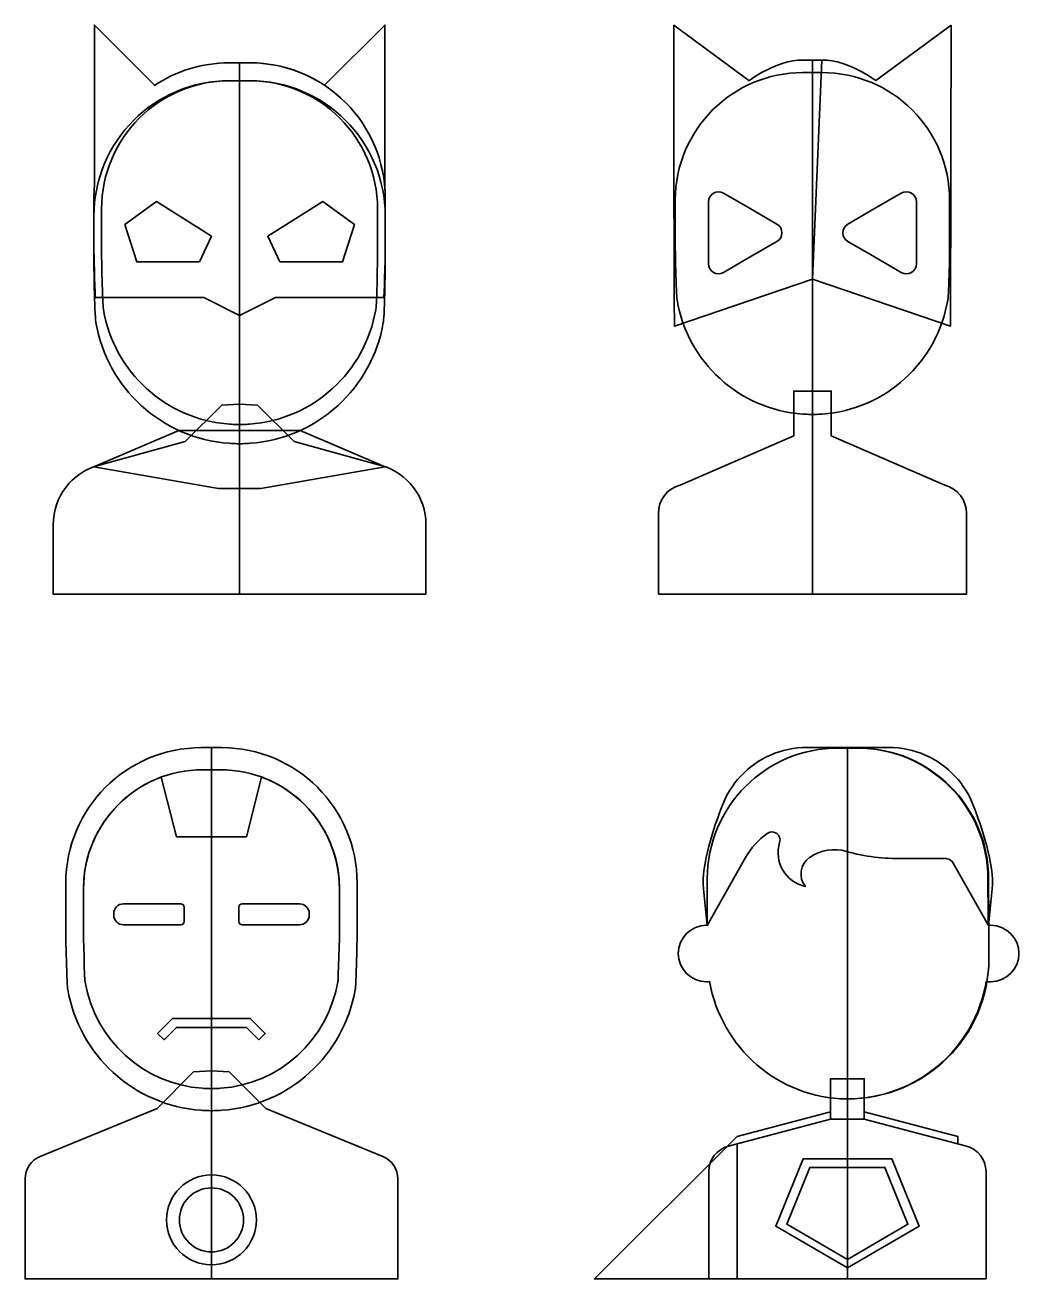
# Model space of a CAD drawing. Header units: inches. Extents: x 219 to 1181, y -856 to -103.
# Drawn here: x 584 to 1181, y -856 to -103 of the extents above; entities that cross this region are included whole.
import ezdxf

# ---------------------------------------------------------------- set-up
doc = ezdxf.new("R2010")
doc.units = ezdxf.units.IN
doc.header["$MEASUREMENT"] = 0
doc.layers.add('Layer 1', color=7, linetype='Continuous')

# ---------------------------------------------------------------- blocks, each defined once
blk = doc.blocks.new('block 2')
at = {"layer": 'Layer 1', "color": 250, "lineweight": 35, "true_color": 0x231f20}
for points in [[(1087.99, -735.41), (1078.08, -735.41), (1077.71, -735.41), (1067.8, -735.41), (1067.8, -759.65), (1087.99, -759.65), (1087.99, -735.41)], [(1087.99, -759.65), (1087.99, -735.41), (1078.08, -735.41), (1077.89, -735.41), (1077.89, -759.65), (1087.99, -759.65)], [(1011.65, -770.02), (926.11, -855.56), (1011.65, -855.56), (1011.65, -774.47), (1067.8, -759.66), (1067.8, -755.2), (1011.65, -770.02)], [(1144.14, -774.47), (1087.99, -759.66), (1087.99, -755.2), (1144.14, -770.02), (1144.14, -774.47)], [(1104.48, -783.54), (1120.91, -823.97), (1077.89, -848.96), (1034.87, -823.97), (1051.31, -783.54), (1104.48, -783.54)], [(1100.36, -788.6), (1114.25, -822.78), (1077.89, -843.9), (1041.53, -822.78), (1055.42, -788.6), (1100.36, -788.6)], [(1077.89, -783.54), (1077.89, -848.96), (1120.91, -823.97), (1104.48, -783.54), (1077.89, -783.54)], [(1077.89, -788.6), (1077.89, -843.9), (1114.25, -822.78), (1100.36, -788.6), (1077.89, -788.6)]]:
    blk.add_lwpolyline(points, dxfattribs=at)
for points, knots in [([(1162.61, -615.46), (1162.61, -572.08), (1127.44, -536.91), (1084.06, -536.91), (1084.06, -536.91), (1072.33, -536.91), (1072.33, -536.91), (1028.95, -536.91), (993.78, -572.08), (993.78, -615.46), (993.78, -615.46), (993.78, -643.31), (993.78, -643.31), (993.63, -643.31), (993.49, -643.3), (993.34, -643.3), (983.97, -643.3), (976.38, -650.89), (976.38, -660.26), (976.38, -669.63), (983.97, -677.22), (993.34, -677.22), (993.95, -677.22), (994.55, -677.18), (995.15, -677.12), (1002.21, -716.63), (1036.23, -747.19), (1077.65, -747.5), (1124.63, -747.84), (1162.81, -709.87), (1162.81, -662.98), (1162.81, -661.11), (1162.61, -615.46), (1162.61, -615.46)], [0, 0, 0, 0, 1, 1, 1, 2, 2, 2, 3, 3, 3, 4, 4, 4, 5, 5, 5, 6, 6, 6, 7, 7, 7, 8, 8, 8, 9, 9, 9, 10, 10, 10, 11, 11, 11, 11]), ([(1153.36, -571.15), (1150.88, -564.81), (1147.24, -558.98), (1142.61, -553.99), (1142.61, -553.99), (1142.61, -553.99), (1142.61, -553.99), (1132.34, -542.89), (1117.91, -536.58), (1102.79, -536.58), (1102.79, -536.58), (1053.5, -536.58), (1053.5, -536.58), (1038.38, -536.58), (1023.95, -542.89), (1013.68, -553.99), (1013.68, -553.99), (1013.68, -553.99), (1013.68, -553.99), (1009.05, -558.98), (1005.41, -564.81), (1002.93, -571.15), (997.84, -584.19), (990.08, -606.97), (991.51, -621.51), (991.51, -621.51), (993.67, -643.38), (993.67, -643.38), (993.67, -643.38), (1016.78, -602.57), (1016.78, -602.57), (1020.07, -596.76), (1024.55, -591.89), (1029.83, -588.18), (1033.62, -585.51), (1038.57, -589.12), (1037.22, -593.56), (1037.21, -593.6), (1037.2, -593.64), (1037.18, -593.68), (1037.18, -593.68), (1037.18, -593.68), (1037.18, -593.68), (1033.68, -605.32), (1040.82, -617.48), (1052.7, -620.09), (1048.31, -614.63), (1049.47, -606.59), (1055.22, -602.58), (1061.82, -597.98), (1070, -596.79), (1077.4, -598.95), (1088.33, -602.13), (1099.75, -603.32), (1111.14, -603.32), (1111.14, -603.32), (1137.12, -603.32), (1137.12, -603.32), (1137.22, -603.32), (1137.31, -603.31), (1137.63, -603.36), (1139.23, -603.6), (1140.64, -604.57), (1141.44, -605.97), (1141.44, -605.97), (1162.62, -643.38), (1162.62, -643.38), (1162.62, -643.38), (1164.78, -621.51), (1164.78, -621.51), (1166.21, -606.97), (1158.46, -584.19), (1153.36, -571.15)], [0, 0, 0, 0, 1, 1, 1, 2, 2, 2, 3, 3, 3, 4, 4, 4, 5, 5, 5, 6, 6, 6, 7, 7, 7, 8, 8, 8, 9, 9, 9, 10, 10, 10, 11, 11, 11, 12, 12, 12, 13, 13, 13, 14, 14, 14, 15, 15, 15, 16, 16, 16, 17, 17, 17, 18, 18, 18, 19, 19, 19, 20, 20, 20, 21, 21, 21, 22, 22, 22, 23, 23, 23, 24, 24, 24, 24]), ([(1163.86, -643.3), (1163.34, -643.3), (1162.83, -643.33), (1162.33, -643.37), (1162.27, -630.28), (1162.21, -615.46), (1162.21, -615.46), (1162.21, -572.08), (1127.04, -536.91), (1083.65, -536.91), (1083.65, -536.91), (1077.89, -536.91), (1077.89, -536.91), (1077.89, -536.91), (1077.89, -747.48), (1077.89, -747.48), (1119.78, -747.48), (1154.54, -717.01), (1161.23, -677.02), (1162.08, -677.15), (1162.96, -677.22), (1163.86, -677.22), (1173.22, -677.22), (1180.82, -669.63), (1180.82, -660.26), (1180.82, -650.89), (1173.22, -643.3), (1163.86, -643.3)], [0, 0, 0, 0, 1, 1, 1, 2, 2, 2, 3, 3, 3, 4, 4, 4, 5, 5, 5, 6, 6, 6, 7, 7, 7, 8, 8, 8, 9, 9, 9, 9]), ([(1149.3, -775.84), (1149.3, -775.84), (1087.99, -759.65), (1087.99, -759.65), (1087.99, -759.65), (1087.99, -735.41), (1087.99, -735.41), (1087.99, -735.41), (1078.08, -735.41), (1078.08, -735.41), (1078.08, -735.41), (1077.71, -735.41), (1077.71, -735.41), (1077.71, -735.41), (1067.8, -735.41), (1067.8, -735.41), (1067.8, -735.41), (1067.8, -759.65), (1067.8, -759.65), (1067.8, -759.65), (1006.48, -775.84), (1006.48, -775.84), (999.55, -777.67), (994.72, -783.94), (994.72, -791.11), (994.72, -791.11), (994.72, -855.45), (994.72, -855.45), (994.72, -855.45), (1077.66, -855.45), (1077.66, -855.45), (1077.66, -855.45), (1078.13, -855.45), (1078.13, -855.45), (1078.13, -855.45), (1161.07, -855.45), (1161.07, -855.45), (1161.07, -855.45), (1161.07, -791.11), (1161.07, -791.11), (1161.07, -783.94), (1156.24, -777.67), (1149.3, -775.84)], [0, 0, 0, 0, 1, 1, 1, 2, 2, 2, 3, 3, 3, 4, 4, 4, 5, 5, 5, 6, 6, 6, 7, 7, 7, 8, 8, 8, 9, 9, 9, 10, 10, 10, 11, 11, 11, 12, 12, 12, 13, 13, 13, 14, 14, 14, 14]), ([(1149.3, -775.84), (1149.3, -775.84), (1087.99, -759.65), (1087.99, -759.65), (1087.99, -759.65), (1087.99, -735.41), (1087.99, -735.41), (1087.99, -735.41), (1078.08, -735.41), (1078.08, -735.41), (1078.08, -735.41), (1077.89, -735.41), (1077.89, -735.41), (1077.89, -735.41), (1077.89, -855.45), (1077.89, -855.45), (1077.89, -855.45), (1078.13, -855.45), (1078.13, -855.45), (1078.13, -855.45), (1161.07, -855.45), (1161.07, -855.45), (1161.07, -855.45), (1161.07, -791.11), (1161.07, -791.11), (1161.07, -783.94), (1156.24, -777.67), (1149.3, -775.84)], [0, 0, 0, 0, 1, 1, 1, 2, 2, 2, 3, 3, 3, 4, 4, 4, 5, 5, 5, 6, 6, 6, 7, 7, 7, 8, 8, 8, 9, 9, 9, 9])]:
    blk.add_open_spline(points, degree=3, knots=knots, dxfattribs=at)
blk = doc.blocks.new('block 5')
at = {"layer": 'Layer 1', "color": 250, "lineweight": 35, "true_color": 0x231f20}
for points in [[(688.98, -245.13), (696.25, -229.74), (663.22, -208.92), (644.18, -222.75), (651.45, -245.13), (688.98, -245.13)], [(737.27, -245.13), (730, -229.74), (763.03, -208.92), (782.07, -222.75), (774.79, -245.13), (737.27, -245.13)], [(713.12, -365.55), (713.12, -346.35), (676.72, -346.35), (625.69, -368.13), (700.38, -381.1), (700.39, -381.1), (713.12, -381.1), (713.12, -365.55)], [(725.86, -381.1), (800.56, -368.13), (749.53, -346.35), (713.12, -346.35), (713.12, -381.1), (725.86, -381.1)]]:
    blk.add_lwpolyline(points, dxfattribs=at)
for points, knots in [([(800.54, -235.76), (800.54, -235.76), (800.54, -206.94), (800.54, -206.94), (800.54, -162.05), (764.15, -125.66), (719.27, -125.66), (719.27, -125.66), (719.12, -125.66), (719.12, -125.66), (719.12, -125.66), (707.13, -125.66), (707.13, -125.66), (707.13, -125.66), (706.98, -125.66), (706.98, -125.66), (690.36, -125.66), (674.91, -130.67), (662.03, -139.23), (662.03, -139.23), (662.12, -139.08), (662.12, -139.08), (662.12, -139.08), (626.05, -103.01), (626.05, -103.01), (626.05, -103.01), (626.05, -199.51), (626.05, -199.51), (626.05, -199.51), (626.06, -199.49), (626.06, -199.49), (625.84, -201.95), (625.71, -204.43), (625.71, -206.94), (625.71, -206.94), (625.71, -235.76), (625.71, -235.76), (625.69, -235.76), (625.69, -236.09), (625.69, -236.7), (625.7, -240.93), (626.11, -258.45), (626.52, -266.58), (626.52, -266.58), (691.6, -266.58), (691.6, -266.58), (691.6, -266.58), (713.1, -277.27), (713.1, -277.27), (713.1, -277.27), (734.59, -266.58), (734.59, -266.58), (734.59, -266.58), (799.73, -266.58), (799.73, -266.58), (800.14, -258.45), (800.55, -240.93), (800.56, -236.7), (800.56, -236.09), (800.55, -235.76), (800.54, -235.76)], [0, 0, 0, 0, 1, 1, 1, 2, 2, 2, 3, 3, 3, 4, 4, 4, 5, 5, 5, 6, 6, 6, 7, 7, 7, 8, 8, 8, 9, 9, 9, 10, 10, 10, 11, 11, 11, 12, 12, 12, 13, 13, 13, 14, 14, 14, 15, 15, 15, 16, 16, 16, 17, 17, 17, 18, 18, 18, 19, 19, 19, 20, 20, 20, 20]), ([(800.56, -236.3), (800.56, -236.27), (800.56, -236.22), (800.56, -236.19), (800.56, -236.16), (800.56, -236.15), (800.56, -236.12), (800.56, -236.02), (800.56, -235.93), (800.56, -235.87), (800.56, -235.86), (800.56, -235.86), (800.55, -235.85), (800.55, -235.79), (800.55, -235.76), (800.54, -235.76), (800.54, -235.76), (800.54, -206.94), (800.54, -206.94), (800.54, -204.42), (800.41, -201.92), (800.19, -199.45), (800.19, -199.45), (800.22, -199.51), (800.22, -199.51), (800.22, -199.51), (800.22, -103.01), (800.22, -103.01), (800.22, -103.01), (764.15, -139.08), (764.15, -139.08), (764.15, -139.08), (764.25, -139.25), (764.25, -139.25), (751.37, -130.67), (735.9, -125.66), (719.27, -125.66), (719.27, -125.66), (719.12, -125.66), (719.12, -125.66), (719.12, -125.66), (713.12, -125.66), (713.12, -125.66), (713.12, -125.66), (713.12, -277.3), (713.12, -277.3), (713.12, -277.3), (734.59, -266.58), (734.59, -266.58), (734.59, -266.58), (799.73, -266.58), (799.73, -266.58), (799.87, -263.79), (800.01, -259.9), (800.14, -255.81), (800.14, -255.81), (800.14, -255.81), (800.14, -255.81), (800.19, -254.21), (800.23, -252.57), (800.27, -250.97), (800.27, -250.96), (800.27, -250.96), (800.27, -250.96), (800.32, -249.36), (800.36, -247.79), (800.39, -246.29), (800.39, -246.21), (800.39, -246.13), (800.4, -246.05), (800.4, -246.02), (800.4, -246), (800.4, -245.98), (800.41, -245.53), (800.42, -245.09), (800.43, -244.65), (800.43, -244.61), (800.43, -244.56), (800.43, -244.52), (800.43, -244.47), (800.43, -244.43), (800.43, -244.38), (800.44, -243.96), (800.45, -243.54), (800.46, -243.14), (800.46, -243.11), (800.46, -243.08), (800.46, -243.05), (800.46, -243.01), (800.46, -242.97), (800.46, -242.93), (800.47, -242.71), (800.47, -242.5), (800.48, -242.29), (800.48, -242.12), (800.48, -241.96), (800.49, -241.8), (800.49, -241.7), (800.49, -241.59), (800.49, -241.48), (800.5, -241.33), (800.5, -241.18), (800.5, -241.04), (800.51, -240.75), (800.51, -240.47), (800.52, -240.2), (800.52, -240.19), (800.52, -240.18), (800.52, -240.17), (800.52, -240.07), (800.52, -239.96), (800.52, -239.86), (800.52, -239.78), (800.53, -239.7), (800.53, -239.62), (800.53, -239.46), (800.53, -239.28), (800.54, -239.13), (800.54, -239.04), (800.54, -238.95), (800.54, -238.86), (800.54, -238.6), (800.55, -238.36), (800.55, -238.13), (800.55, -238.1), (800.55, -238.06), (800.55, -238.03), (800.55, -238.02), (800.55, -238.01), (800.55, -238), (800.55, -237.76), (800.56, -237.54), (800.56, -237.34), (800.56, -237.3), (800.56, -237.26), (800.56, -237.23), (800.56, -237.1), (800.56, -237), (800.56, -236.89), (800.56, -236.82), (800.56, -236.75), (800.56, -236.69), (800.56, -236.65), (800.56, -236.62), (800.56, -236.59), (800.56, -236.48), (800.56, -236.39), (800.56, -236.3)], [0, 0, 0, 0, 1, 1, 1, 2, 2, 2, 3, 3, 3, 4, 4, 4, 5, 5, 5, 6, 6, 6, 7, 7, 7, 8, 8, 8, 9, 9, 9, 10, 10, 10, 11, 11, 11, 12, 12, 12, 13, 13, 13, 14, 14, 14, 15, 15, 15, 16, 16, 16, 17, 17, 17, 18, 18, 18, 19, 19, 19, 20, 20, 20, 21, 21, 21, 22, 22, 22, 23, 23, 23, 24, 24, 24, 25, 25, 25, 26, 26, 26, 27, 27, 27, 28, 28, 28, 29, 29, 29, 30, 30, 30, 31, 31, 31, 32, 32, 32, 33, 33, 33, 34, 34, 34, 35, 35, 35, 36, 36, 36, 37, 37, 37, 38, 38, 38, 39, 39, 39, 40, 40, 40, 41, 41, 41, 42, 42, 42, 43, 43, 43, 44, 44, 44, 45, 45, 45, 46, 46, 46, 47, 47, 47, 48, 48, 48, 49, 49, 49, 49]), ([(800.54, -246.49), (800.54, -246.49), (800.54, -217.67), (800.54, -217.67), (800.54, -172.78), (764.15, -136.39), (719.27, -136.39), (719.27, -136.39), (719.12, -136.39), (719.12, -136.39), (719.12, -136.39), (707.13, -136.39), (707.13, -136.39), (707.13, -136.39), (706.98, -136.39), (706.98, -136.39), (662.1, -136.39), (625.71, -172.78), (625.71, -217.67), (625.71, -217.67), (625.71, -246.49), (625.71, -246.49), (625.55, -246.48), (626.35, -281.54), (626.89, -281.48), (633.53, -320.83), (666.43, -351.22), (706.94, -354.04), (707.55, -354.08), (708.17, -354.14), (708.78, -354.17), (709.4, -354.2), (710.02, -354.21), (710.63, -354.22), (711.25, -354.24), (711.87, -354.28), (712.49, -354.28), (712.7, -354.28), (712.91, -354.27), (713.12, -354.27), (713.34, -354.27), (713.55, -354.28), (713.76, -354.28), (714.38, -354.28), (715, -354.24), (715.62, -354.22), (716.23, -354.21), (716.85, -354.2), (717.47, -354.17), (718.08, -354.14), (718.69, -354.08), (719.31, -354.04), (759.82, -351.22), (792.72, -320.83), (799.36, -281.48), (799.9, -281.54), (800.7, -246.48), (800.54, -246.49)], [0, 0, 0, 0, 1, 1, 1, 2, 2, 2, 3, 3, 3, 4, 4, 4, 5, 5, 5, 6, 6, 6, 7, 7, 7, 8, 8, 8, 9, 9, 9, 10, 10, 10, 11, 11, 11, 12, 12, 12, 13, 13, 13, 14, 14, 14, 15, 15, 15, 16, 16, 16, 17, 17, 17, 18, 18, 18, 19, 19, 19, 19]), ([(795.92, -240.67), (795.92, -240.67), (795.92, -213.38), (795.92, -213.38), (795.92, -170.86), (761.46, -136.39), (718.94, -136.39), (718.94, -136.39), (718.8, -136.39), (718.8, -136.39), (718.8, -136.39), (707.45, -136.39), (707.45, -136.39), (707.45, -136.39), (707.31, -136.39), (707.31, -136.39), (664.79, -136.39), (630.32, -170.86), (630.32, -213.38), (630.32, -213.38), (630.32, -240.67), (630.32, -240.67), (630.18, -240.66), (630.94, -273.87), (631.45, -273.82), (637.73, -311.08), (668.89, -339.87), (707.27, -342.54), (707.85, -342.58), (708.43, -342.63), (709.01, -342.66), (709.59, -342.69), (710.18, -342.7), (710.77, -342.71), (711.35, -342.73), (711.94, -342.76), (712.53, -342.77), (712.73, -342.77), (712.92, -342.76), (713.12, -342.76), (713.33, -342.76), (713.52, -342.77), (713.72, -342.77), (714.31, -342.76), (714.9, -342.73), (715.48, -342.71), (716.07, -342.7), (716.65, -342.69), (717.24, -342.66), (717.82, -342.63), (718.4, -342.58), (718.98, -342.54), (757.36, -339.87), (788.51, -311.08), (794.8, -273.82), (795.31, -273.87), (796.07, -240.66), (795.92, -240.67)], [0, 0, 0, 0, 1, 1, 1, 2, 2, 2, 3, 3, 3, 4, 4, 4, 5, 5, 5, 6, 6, 6, 7, 7, 7, 8, 8, 8, 9, 9, 9, 10, 10, 10, 11, 11, 11, 12, 12, 12, 13, 13, 13, 14, 14, 14, 15, 15, 15, 16, 16, 16, 17, 17, 17, 18, 18, 18, 19, 19, 19, 19]), ([(800.54, -217.67), (800.54, -172.78), (764.15, -136.39), (719.27, -136.39), (719.27, -136.39), (719.12, -136.39), (719.12, -136.39), (719.12, -136.39), (713.12, -136.39), (713.12, -136.39), (713.12, -136.39), (713.12, -354.27), (713.12, -354.27), (713.34, -354.27), (713.55, -354.28), (713.76, -354.28), (714.38, -354.28), (715, -354.24), (715.62, -354.22), (716.23, -354.21), (716.85, -354.2), (717.47, -354.17), (718.08, -354.14), (718.69, -354.08), (719.31, -354.04), (759.82, -351.22), (792.72, -320.83), (799.36, -281.48), (799.9, -281.54), (800.7, -246.48), (800.54, -246.49), (800.54, -246.49), (800.54, -217.67), (800.54, -217.67)], [0, 0, 0, 0, 1, 1, 1, 2, 2, 2, 3, 3, 3, 4, 4, 4, 5, 5, 5, 6, 6, 6, 7, 7, 7, 8, 8, 8, 9, 9, 9, 10, 10, 10, 11, 11, 11, 11]), ([(795.92, -240.67), (795.92, -240.67), (795.92, -213.38), (795.92, -213.38), (795.92, -170.86), (761.46, -136.39), (718.94, -136.39), (718.94, -136.39), (718.8, -136.39), (718.8, -136.39), (718.8, -136.39), (713.12, -136.39), (713.12, -136.39), (713.12, -136.39), (713.12, -342.76), (713.12, -342.76), (713.33, -342.76), (713.52, -342.77), (713.72, -342.77), (714.31, -342.76), (714.9, -342.73), (715.48, -342.71), (716.07, -342.7), (716.65, -342.69), (717.24, -342.66), (717.82, -342.63), (718.4, -342.58), (718.98, -342.54), (757.36, -339.87), (788.51, -311.08), (794.8, -273.82), (795.31, -273.87), (796.07, -240.66), (795.92, -240.67)], [0, 0, 0, 0, 1, 1, 1, 2, 2, 2, 3, 3, 3, 4, 4, 4, 5, 5, 5, 6, 6, 6, 7, 7, 7, 8, 8, 8, 9, 9, 9, 10, 10, 10, 11, 11, 11, 11]), ([(702.44, -331.04), (702.44, -331.04), (680.44, -353.04), (680.44, -353.04), (680.44, -353.04), (628.34, -367.29), (628.34, -367.29), (612.35, -371.67), (601.26, -386.2), (601.26, -402.78), (601.26, -402.78), (601.26, -444.53), (601.26, -444.53), (601.26, -444.53), (713.12, -444.53), (713.12, -444.53), (713.12, -444.53), (713.12, -330.45), (713.12, -330.45), (713.12, -330.45), (702.44, -331.04), (702.44, -331.04)], [0, 0, 0, 0, 1, 1, 1, 2, 2, 2, 3, 3, 3, 4, 4, 4, 5, 5, 5, 6, 6, 6, 7, 7, 7, 7]), ([(723.81, -331.04), (723.81, -331.04), (745.81, -353.04), (745.81, -353.04), (745.81, -353.04), (797.91, -367.29), (797.91, -367.29), (813.9, -371.67), (824.98, -386.2), (824.98, -402.78), (824.98, -402.78), (824.98, -444.53), (824.98, -444.53), (824.98, -444.53), (713.12, -444.53), (713.12, -444.53), (713.12, -444.53), (713.12, -330.45), (713.12, -330.45), (713.12, -330.45), (723.81, -331.04), (723.81, -331.04)], [0, 0, 0, 0, 1, 1, 1, 2, 2, 2, 3, 3, 3, 4, 4, 4, 5, 5, 5, 6, 6, 6, 7, 7, 7, 7])]:
    blk.add_open_spline(points, degree=3, knots=knots, dxfattribs=at)
blk = doc.blocks.new('block 6')
at = {"layer": 'Layer 1', "color": 250, "lineweight": 35, "true_color": 0x231f20}
for points, knots in [([(1062.64, -124.01), (1062.64, -124.01), (1051.18, -124.01), (1051.18, -124.01), (1051.18, -124.01), (1051.04, -124.01), (1051.04, -124.01), (1035.15, -124.01), (1018.83, -136.37), (1018.83, -136.37), (1018.83, -136.37), (973.69, -103.14), (973.69, -103.14), (973.69, -103.14), (973.75, -276.25), (974.14, -283.74), (974.14, -283.74), (1056.88, -255.42), (1056.88, -255.42), (1056.88, -255.42), (1062.64, -124.01), (1062.64, -124.01)], [0, 0, 0, 0, 1, 1, 1, 2, 2, 2, 3, 3, 3, 4, 4, 4, 5, 5, 5, 6, 6, 6, 7, 7, 7, 7]), ([(1140.14, -103.14), (1140.14, -103.14), (1095.01, -136.37), (1095.01, -136.37), (1095.01, -136.37), (1078.68, -124.01), (1062.78, -124.01), (1062.78, -124.01), (1062.64, -124.01), (1062.64, -124.01), (1062.64, -124.01), (1056.91, -124.01), (1056.91, -124.01), (1056.91, -124.01), (1056.91, -255.45), (1056.91, -255.45), (1056.91, -255.45), (1139.68, -283.74), (1139.68, -283.74), (1139.81, -281.17), (1140.14, -103.14), (1140.14, -103.14)], [0, 0, 0, 0, 1, 1, 1, 2, 2, 2, 3, 3, 3, 4, 4, 4, 5, 5, 5, 6, 6, 6, 7, 7, 7, 7]), ([(1139.23, -235.2), (1139.23, -235.2), (1139.23, -208.07), (1139.23, -208.07), (1139.23, -165.8), (1104.96, -131.53), (1062.69, -131.53), (1062.69, -131.53), (1062.55, -131.53), (1062.55, -131.53), (1062.55, -131.53), (1051.27, -131.53), (1051.27, -131.53), (1051.27, -131.53), (1051.13, -131.53), (1051.13, -131.53), (1008.86, -131.53), (974.59, -165.8), (974.59, -208.07), (974.59, -208.07), (974.59, -235.2), (974.59, -235.2), (974.45, -235.2), (975.2, -268.21), (975.71, -268.16), (981.96, -305.2), (1012.94, -333.83), (1051.09, -336.48), (1051.67, -336.52), (1052.24, -336.57), (1052.82, -336.6), (1053.4, -336.63), (1053.98, -336.64), (1054.57, -336.65), (1055.15, -336.67), (1055.73, -336.7), (1056.31, -336.71), (1056.51, -336.71), (1056.71, -336.7), (1056.91, -336.7), (1057.11, -336.7), (1057.31, -336.71), (1057.51, -336.71), (1058.09, -336.7), (1058.67, -336.67), (1059.26, -336.65), (1059.84, -336.64), (1060.42, -336.63), (1061, -336.6), (1061.58, -336.57), (1062.16, -336.52), (1062.73, -336.48), (1100.88, -333.83), (1131.86, -305.2), (1138.11, -268.16), (1138.62, -268.21), (1139.37, -235.2), (1139.23, -235.2)], [0, 0, 0, 0, 1, 1, 1, 2, 2, 2, 3, 3, 3, 4, 4, 4, 5, 5, 5, 6, 6, 6, 7, 7, 7, 8, 8, 8, 9, 9, 9, 10, 10, 10, 11, 11, 11, 12, 12, 12, 13, 13, 13, 14, 14, 14, 15, 15, 15, 16, 16, 16, 17, 17, 17, 18, 18, 18, 19, 19, 19, 19]), ([(1139.23, -235.2), (1139.23, -235.2), (1139.23, -208.07), (1139.23, -208.07), (1139.23, -165.8), (1104.96, -131.53), (1062.69, -131.53), (1062.69, -131.53), (1062.55, -131.53), (1062.55, -131.53), (1062.55, -131.53), (1056.91, -131.53), (1056.91, -131.53), (1056.91, -131.53), (1056.91, -336.7), (1056.91, -336.7), (1057.11, -336.7), (1057.31, -336.71), (1057.51, -336.71), (1058.09, -336.7), (1058.67, -336.67), (1059.26, -336.65), (1059.84, -336.64), (1060.42, -336.63), (1061, -336.6), (1061.58, -336.57), (1062.16, -336.52), (1062.73, -336.48), (1100.88, -333.83), (1131.86, -305.2), (1138.11, -268.16), (1138.62, -268.21), (1139.37, -235.2), (1139.23, -235.2)], [0, 0, 0, 0, 1, 1, 1, 2, 2, 2, 3, 3, 3, 4, 4, 4, 5, 5, 5, 6, 6, 6, 7, 7, 7, 8, 8, 8, 9, 9, 9, 10, 10, 10, 11, 11, 11, 11]), ([(1035.59, -222.41), (1039.64, -224.75), (1039.64, -230.61), (1035.59, -232.95), (1035.59, -232.95), (1019.58, -242.19), (1019.58, -242.19), (1019.58, -242.19), (1003.58, -251.43), (1003.58, -251.43), (999.53, -253.77), (994.46, -250.84), (994.46, -246.16), (994.46, -246.16), (994.46, -227.68), (994.46, -227.68), (994.46, -227.68), (994.46, -209.2), (994.46, -209.2), (994.46, -204.52), (999.53, -201.59), (1003.58, -203.93), (1003.58, -203.93), (1019.58, -213.17), (1019.58, -213.17), (1019.58, -213.17), (1035.59, -222.41), (1035.59, -222.41)], [0, 0, 0, 0, 1, 1, 1, 2, 2, 2, 3, 3, 3, 4, 4, 4, 5, 5, 5, 6, 6, 6, 7, 7, 7, 8, 8, 8, 9, 9, 9, 9]), ([(1078.24, -222.41), (1074.18, -224.75), (1074.18, -230.61), (1078.24, -232.95), (1078.24, -232.95), (1094.24, -242.19), (1094.24, -242.19), (1094.24, -242.19), (1110.24, -251.43), (1110.24, -251.43), (1114.29, -253.77), (1119.36, -250.84), (1119.36, -246.16), (1119.36, -246.16), (1119.36, -227.68), (1119.36, -227.68), (1119.36, -227.68), (1119.36, -209.2), (1119.36, -209.2), (1119.36, -204.52), (1114.29, -201.59), (1110.24, -203.93), (1110.24, -203.93), (1094.24, -213.17), (1094.24, -213.17), (1094.24, -213.17), (1078.24, -222.41), (1078.24, -222.41)], [0, 0, 0, 0, 1, 1, 1, 2, 2, 2, 3, 3, 3, 4, 4, 4, 5, 5, 5, 6, 6, 6, 7, 7, 7, 8, 8, 8, 9, 9, 9, 9]), ([(1136.31, -379.09), (1136.31, -379.09), (1068.17, -349.59), (1068.17, -349.59), (1068.17, -349.59), (1068.17, -322.64), (1068.17, -322.64), (1068.17, -322.64), (1057.07, -322.64), (1057.07, -322.64), (1057.07, -322.64), (1056.75, -322.64), (1056.75, -322.64), (1056.75, -322.64), (1045.65, -322.64), (1045.65, -322.64), (1045.65, -322.64), (1045.65, -349.59), (1045.65, -349.59), (1045.65, -349.59), (977.51, -379.09), (977.51, -379.09), (969.8, -381.12), (964.44, -388.09), (964.44, -396.06), (964.44, -396.06), (964.44, -444.53), (964.44, -444.53), (964.44, -444.53), (1056.69, -444.53), (1056.69, -444.53), (1056.69, -444.53), (1057.13, -444.53), (1057.13, -444.53), (1057.13, -444.53), (1149.38, -444.53), (1149.38, -444.53), (1149.38, -444.53), (1149.38, -396.06), (1149.38, -396.06), (1149.38, -388.09), (1144.02, -381.12), (1136.31, -379.09)], [0, 0, 0, 0, 1, 1, 1, 2, 2, 2, 3, 3, 3, 4, 4, 4, 5, 5, 5, 6, 6, 6, 7, 7, 7, 8, 8, 8, 9, 9, 9, 10, 10, 10, 11, 11, 11, 12, 12, 12, 13, 13, 13, 14, 14, 14, 14]), ([(1136.31, -379.09), (1136.31, -379.09), (1068.17, -349.59), (1068.17, -349.59), (1068.17, -349.59), (1068.17, -322.64), (1068.17, -322.64), (1068.17, -322.64), (1057.07, -322.64), (1057.07, -322.64), (1057.07, -322.64), (1056.91, -322.64), (1056.91, -322.64), (1056.91, -322.64), (1056.91, -444.53), (1056.91, -444.53), (1056.91, -444.53), (1057.13, -444.53), (1057.13, -444.53), (1057.13, -444.53), (1149.38, -444.53), (1149.38, -444.53), (1149.38, -444.53), (1149.38, -396.06), (1149.38, -396.06), (1149.38, -388.09), (1144.02, -381.12), (1136.31, -379.09)], [0, 0, 0, 0, 1, 1, 1, 2, 2, 2, 3, 3, 3, 4, 4, 4, 5, 5, 5, 6, 6, 6, 7, 7, 7, 8, 8, 8, 9, 9, 9, 9])]:
    blk.add_open_spline(points, degree=3, knots=knots, dxfattribs=at)
blk = doc.blocks.new('block 10')
at = {"layer": 'Layer 1', "color": 250, "lineweight": 35, "true_color": 0x231f20}
blk.add_lwpolyline([(724.73, -712.03), (728.56, -708.19), (719.56, -699.18), (719.56, -699.16), (672.94, -699.16), (672.94, -699.18), (663.94, -708.19), (667.77, -712.03), (675.21, -704.59), (717.29, -704.59), (724.73, -712.03)], dxfattribs=at)
for points, knots in [([(783.67, -646.79), (783.67, -646.79), (783.67, -617.98), (783.67, -617.98), (783.67, -573.09), (747.28, -536.7), (702.39, -536.7), (702.39, -536.7), (702.24, -536.7), (702.24, -536.7), (702.24, -536.7), (690.26, -536.7), (690.26, -536.7), (690.26, -536.7), (690.11, -536.7), (690.11, -536.7), (645.22, -536.7), (608.83, -573.09), (608.83, -617.98), (608.83, -617.98), (608.83, -646.79), (608.83, -646.79), (608.68, -646.79), (609.48, -681.84), (610.02, -681.79), (616.66, -721.13), (649.55, -751.53), (690.07, -754.35), (690.68, -754.39), (691.29, -754.44), (691.91, -754.48), (692.52, -754.5), (693.14, -754.51), (693.76, -754.53), (694.38, -754.55), (695, -754.58), (695.62, -754.59), (695.83, -754.59), (696.04, -754.58), (696.25, -754.58), (696.46, -754.58), (696.67, -754.59), (696.88, -754.59), (697.51, -754.58), (698.12, -754.55), (698.74, -754.53), (699.36, -754.51), (699.98, -754.5), (700.59, -754.48), (701.21, -754.44), (701.82, -754.39), (702.44, -754.35), (742.95, -751.53), (775.85, -721.13), (782.49, -681.79), (783.03, -681.84), (783.82, -646.79), (783.67, -646.79)], [0, 0, 0, 0, 1, 1, 1, 2, 2, 2, 3, 3, 3, 4, 4, 4, 5, 5, 5, 6, 6, 6, 7, 7, 7, 8, 8, 8, 9, 9, 9, 10, 10, 10, 11, 11, 11, 12, 12, 12, 13, 13, 13, 14, 14, 14, 15, 15, 15, 16, 16, 16, 17, 17, 17, 18, 18, 18, 19, 19, 19, 19]), ([(783.67, -646.79), (783.67, -646.79), (783.67, -617.98), (783.67, -617.98), (783.67, -573.09), (747.28, -536.7), (702.39, -536.7), (702.39, -536.7), (702.24, -536.7), (702.24, -536.7), (702.24, -536.7), (696.25, -536.7), (696.25, -536.7), (696.25, -536.7), (696.25, -754.58), (696.25, -754.58), (696.46, -754.58), (696.67, -754.59), (696.88, -754.59), (697.51, -754.58), (698.12, -754.55), (698.74, -754.53), (699.36, -754.51), (699.98, -754.5), (700.59, -754.48), (701.21, -754.44), (701.82, -754.39), (702.44, -754.35), (742.95, -751.53), (775.85, -721.13), (782.49, -681.79), (783.03, -681.84), (783.82, -646.79), (783.67, -646.79)], [0, 0, 0, 0, 1, 1, 1, 2, 2, 2, 3, 3, 3, 4, 4, 4, 5, 5, 5, 6, 6, 6, 7, 7, 7, 8, 8, 8, 9, 9, 9, 10, 10, 10, 11, 11, 11, 11]), ([(783.67, -617.98), (783.67, -573.09), (747.28, -536.7), (702.39, -536.7), (702.39, -536.7), (702.24, -536.7), (702.24, -536.7), (702.24, -536.7), (696.25, -536.7), (696.25, -536.7), (696.25, -536.7), (696.25, -590.19), (696.25, -590.19), (696.25, -590.19), (717.18, -590.19), (717.18, -590.19), (717.18, -590.19), (726.37, -554.35), (726.37, -554.35), (753.61, -564.4), (773.04, -590.6), (773.04, -621.34), (773.04, -621.34), (773.04, -646.65), (773.04, -646.65), (773.17, -646.65), (772.47, -677.44), (772, -677.39), (766.17, -711.95), (737.27, -738.65), (701.68, -741.13), (701.14, -741.17), (700.61, -741.21), (700.06, -741.24), (699.52, -741.27), (698.98, -741.27), (698.44, -741.29), (697.89, -741.3), (697.35, -741.33), (696.81, -741.34), (696.62, -741.34), (696.44, -741.33), (696.25, -741.33), (696.25, -741.33), (696.25, -741.33), (696.25, -741.33), (696.25, -741.33), (696.25, -754.58), (696.25, -754.58), (696.25, -754.58), (696.25, -754.58), (696.25, -754.58), (696.46, -754.58), (696.67, -754.59), (696.88, -754.59), (697.51, -754.58), (698.12, -754.55), (698.74, -754.53), (699.36, -754.51), (699.98, -754.5), (700.59, -754.48), (701.21, -754.44), (701.82, -754.39), (702.44, -754.35), (742.95, -751.53), (775.85, -721.13), (782.49, -681.79), (783.03, -681.84), (783.82, -646.79), (783.67, -646.79), (783.67, -646.79), (783.67, -617.98), (783.67, -617.98)], [0, 0, 0, 0, 1, 1, 1, 2, 2, 2, 3, 3, 3, 4, 4, 4, 5, 5, 5, 6, 6, 6, 7, 7, 7, 8, 8, 8, 9, 9, 9, 10, 10, 10, 11, 11, 11, 12, 12, 12, 13, 13, 13, 14, 14, 14, 15, 15, 15, 16, 16, 16, 17, 17, 17, 18, 18, 18, 19, 19, 19, 20, 20, 20, 21, 21, 21, 22, 22, 22, 23, 23, 23, 24, 24, 24, 24]), ([(773.04, -621.34), (773.04, -581.91), (741.07, -549.95), (701.64, -549.95), (701.64, -549.95), (701.51, -549.95), (701.51, -549.95), (701.51, -549.95), (690.99, -549.95), (690.99, -549.95), (690.99, -549.95), (690.86, -549.95), (690.86, -549.95), (651.43, -549.95), (619.46, -581.91), (619.46, -621.34), (619.46, -621.34), (619.46, -646.65), (619.46, -646.65), (619.33, -646.65), (620.03, -677.44), (620.5, -677.39), (626.33, -711.95), (655.23, -738.65), (690.82, -741.13), (691.36, -741.17), (691.89, -741.21), (692.44, -741.24), (692.98, -741.27), (693.52, -741.27), (694.06, -741.29), (694.61, -741.3), (695.15, -741.33), (695.69, -741.34), (695.88, -741.34), (696.06, -741.33), (696.25, -741.33), (696.44, -741.33), (696.62, -741.34), (696.81, -741.34), (697.35, -741.33), (697.89, -741.3), (698.44, -741.29), (698.98, -741.27), (699.52, -741.27), (700.06, -741.24), (700.6, -741.21), (701.14, -741.17), (701.68, -741.13), (737.27, -738.65), (766.17, -711.95), (772, -677.39), (772.47, -677.44), (773.17, -646.65), (773.04, -646.65), (773.04, -646.65), (773.04, -621.34), (773.04, -621.34)], [0, 0, 0, 0, 1, 1, 1, 2, 2, 2, 3, 3, 3, 4, 4, 4, 5, 5, 5, 6, 6, 6, 7, 7, 7, 8, 8, 8, 9, 9, 9, 10, 10, 10, 11, 11, 11, 12, 12, 12, 13, 13, 13, 14, 14, 14, 15, 15, 15, 16, 16, 16, 17, 17, 17, 18, 18, 18, 19, 19, 19, 19]), ([(772, -677.39), (766.17, -711.95), (737.27, -738.65), (701.68, -741.13), (701.14, -741.17), (700.61, -741.21), (700.06, -741.24), (699.52, -741.27), (698.98, -741.27), (698.44, -741.29), (697.89, -741.3), (697.35, -741.33), (696.81, -741.34), (696.62, -741.34), (696.44, -741.33), (696.25, -741.33), (696.06, -741.33), (695.88, -741.34), (695.7, -741.34), (695.15, -741.33), (694.61, -741.3), (694.06, -741.29), (693.52, -741.27), (692.98, -741.27), (692.44, -741.24), (691.9, -741.21), (691.36, -741.17), (690.82, -741.13), (655.23, -738.65), (626.33, -711.95), (620.5, -677.39), (620.03, -677.44), (619.33, -646.65), (619.46, -646.65), (619.46, -646.65), (619.46, -621.34), (619.46, -621.34), (619.46, -590.6), (638.89, -564.4), (666.14, -554.35), (666.14, -554.35), (675.32, -590.19), (675.32, -590.19), (675.32, -590.19), (717.18, -590.19), (717.18, -590.19), (717.18, -590.19), (726.37, -554.35), (726.37, -554.35), (753.61, -564.4), (773.04, -590.6), (773.04, -621.34), (773.04, -621.34), (773.04, -646.65), (773.04, -646.65), (773.17, -646.65), (772.47, -677.44), (772, -677.39)], [0, 0, 0, 0, 1, 1, 1, 2, 2, 2, 3, 3, 3, 4, 4, 4, 5, 5, 5, 6, 6, 6, 7, 7, 7, 8, 8, 8, 9, 9, 9, 10, 10, 10, 11, 11, 11, 12, 12, 12, 13, 13, 13, 14, 14, 14, 15, 15, 15, 16, 16, 16, 17, 17, 17, 18, 18, 18, 19, 19, 19, 19]), ([(677.85, -643.03), (677.85, -643.03), (643.44, -643.03), (643.44, -643.03), (640.19, -643.03), (637.56, -640.4), (637.56, -637.15), (637.56, -637.15), (637.56, -636.3), (637.56, -636.3), (637.56, -633.05), (640.19, -630.42), (643.44, -630.42), (643.44, -630.42), (677.85, -630.42), (677.85, -630.42), (678.96, -630.42), (679.85, -631.31), (679.85, -632.42), (679.85, -632.42), (679.85, -641.03), (679.85, -641.03), (679.85, -642.14), (678.96, -643.03), (677.85, -643.03)], [0, 0, 0, 0, 1, 1, 1, 2, 2, 2, 3, 3, 3, 4, 4, 4, 5, 5, 5, 6, 6, 6, 7, 7, 7, 8, 8, 8, 8]), ([(714.65, -643.03), (714.65, -643.03), (749.06, -643.03), (749.06, -643.03), (752.31, -643.03), (754.94, -640.4), (754.94, -637.15), (754.94, -637.15), (754.94, -636.3), (754.94, -636.3), (754.94, -633.05), (752.31, -630.42), (749.06, -630.42), (749.06, -630.42), (714.65, -630.42), (714.65, -630.42), (713.54, -630.42), (712.65, -631.31), (712.65, -632.42), (712.65, -632.42), (712.65, -641.03), (712.65, -641.03), (712.65, -642.14), (713.54, -643.03), (714.65, -643.03)], [0, 0, 0, 0, 1, 1, 1, 2, 2, 2, 3, 3, 3, 4, 4, 4, 5, 5, 5, 6, 6, 6, 7, 7, 7, 8, 8, 8, 8]), ([(685.56, -731.35), (685.56, -731.35), (663.56, -753.35), (663.56, -753.35), (663.56, -753.35), (593.46, -782.03), (593.46, -782.03), (587.97, -784.27), (584.39, -789.61), (584.39, -795.53), (584.39, -795.53), (584.39, -855.56), (584.39, -855.56), (584.39, -855.56), (696.25, -855.56), (696.25, -855.56), (696.25, -855.56), (696.25, -730.75), (696.25, -730.75), (696.25, -730.75), (685.56, -731.35), (685.56, -731.35)], [0, 0, 0, 0, 1, 1, 1, 2, 2, 2, 3, 3, 3, 4, 4, 4, 5, 5, 5, 6, 6, 6, 7, 7, 7, 7]), ([(706.94, -731.35), (706.94, -731.35), (728.94, -753.35), (728.94, -753.35), (728.94, -753.35), (799.04, -782.03), (799.04, -782.03), (804.53, -784.27), (808.11, -789.61), (808.11, -795.53), (808.11, -795.53), (808.11, -855.56), (808.11, -855.56), (808.11, -855.56), (696.25, -855.56), (696.25, -855.56), (696.25, -855.56), (696.25, -730.75), (696.25, -730.75), (696.25, -730.75), (706.94, -731.35), (706.94, -731.35)], [0, 0, 0, 0, 1, 1, 1, 2, 2, 2, 3, 3, 3, 4, 4, 4, 5, 5, 5, 6, 6, 6, 7, 7, 7, 7]), ([(723.22, -820.13), (723.22, -835.03), (711.15, -847.1), (696.25, -847.1), (681.35, -847.1), (669.28, -835.03), (669.28, -820.13), (669.28, -805.23), (681.35, -793.16), (696.25, -793.16), (711.15, -793.16), (723.22, -805.23), (723.22, -820.13)], [0, 0, 0, 0, 1, 1, 1, 2, 2, 2, 3, 3, 3, 4, 4, 4, 4]), ([(715.48, -820.13), (715.48, -830.75), (706.87, -839.36), (696.25, -839.36), (685.63, -839.36), (677.02, -830.75), (677.02, -820.13), (677.02, -809.51), (685.63, -800.9), (696.25, -800.9), (706.87, -800.9), (715.48, -809.51), (715.48, -820.13)], [0, 0, 0, 0, 1, 1, 1, 2, 2, 2, 3, 3, 3, 4, 4, 4, 4])]:
    blk.add_open_spline(points, degree=3, knots=knots, dxfattribs=at)

msp = doc.modelspace()

# ---------------------------------------------------------------- block references
at = {"layer": 'Layer 1'}
for name in ['block 5', 'block 6', 'block 10', 'block 2']:
    msp.add_blockref(name, (0, 0), dxfattribs=at)

doc.saveas('drawing.dxf')
